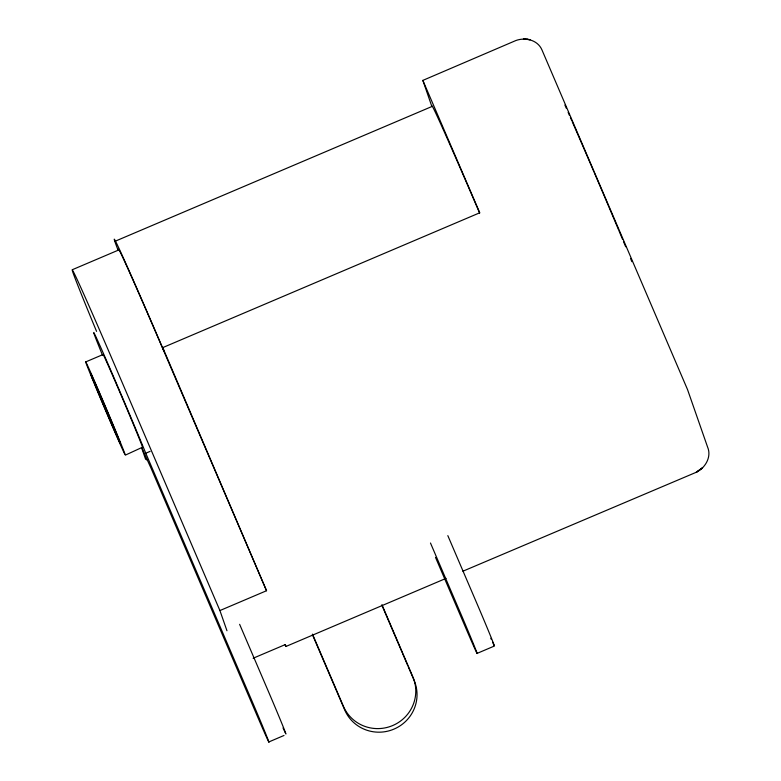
<?xml version="1.0" encoding="UTF-8"?>
<svg xmlns="http://www.w3.org/2000/svg" width="781" height="781" viewBox="0 0 781 781"><rect width="100%" height="100%" fill="white"/><g stroke="black" fill="none" stroke-linecap="round" stroke-linejoin="round"><path stroke-width="1.17" d="M462.879 571.223L696.291 472.261C705.37 467.848 711.842 456.836 707.557 446.976L687.524 389.553L541.965 49.925C537.738 39.997 525.476 37.049 515.929 40.505L422.853 80.394L431.815 106.362M285.085 644.784L285.885 646.492L285.309 644.569L253.122 658.256M125.35 455.118L142.396 447.279A50.638 0.693 67 0 0 124.901 404.119A50.638 0.693 67 0 0 103.063 354.535L85.705 361.915M268.849 741.95L283.991 735.477M477.103 653.385L494.461 646.004M114.963 241.309L431.971 106.489A150.889 2.06 67 0 1 479.612 213.076M72.252 269.748L118.868 249.92M117.882 249.686A150.889 2.06 67 0 1 164.01 351.196L162.76 347.604L479.768 212.783L422.853 80.394M102.633 355.482A75.445 1.035 67 0 1 102.926 352.348A75.445 1.035 67 0 1 145.774 453.224L150.118 451.379M226.959 630.745L219.91 610.557L266.536 590.729L162.76 347.604M285.885 646.492L446.068 578.37M147.277 460.048L145.598 459.238L141.761 448.245M447.825 535.629L477.181 604.123A37.722 0.517 67 0 1 493.973 645.184M430.477 543.01L459.833 611.503A37.722 0.517 67 0 1 476.888 652.643A37.722 0.517 67 0 1 464.841 625.854L435.486 557.361M381.929 604.64L412.856 676.815A37.722 36.951 -19.2 0 1 392.706 725.539A37.722 36.951 -19.2 0 1 343.435 706.336L312.507 634.162M382.231 606.036L402.274 652.779M402.723 653.843L407.731 665.529M408.19 666.593L414.106 680.397A37.722 36.951 -19.2 0 1 393.956 729.122A37.722 36.951 -19.2 0 1 344.694 709.929L312.361 634.494M266.536 590.729L164.635 352.992A141.459 1.933 67 0 0 118.692 250.174M239.63 624.331L268.928 692.688A37.722 0.517 67 0 1 285.514 733.33M219.91 610.557L118.019 372.81A141.459 1.933 67 0 0 73.238 271.485A141.459 1.933 67 0 0 96.561 331.388M145.774 453.224L251.57 700.069A37.722 0.517 67 0 1 268.635 741.208A37.722 0.517 67 0 1 256.578 714.42L150.782 467.585A75.445 1.035 67 0 1 141.957 447.972M493.768 644.764A37.722 0.517 67 0 1 493.241 643.651M492.918 642.968A37.722 0.517 67 0 1 492.567 642.187M491.298 639.366A37.722 0.517 67 0 1 490.81 638.272M285.27 732.822A37.722 0.517 67 0 1 284.665 731.533M284.313 730.752A37.722 0.517 67 0 1 283.923 729.893M283.493 728.956A37.722 0.517 67 0 1 283.034 727.941M564.897 105.074A132.028 1.806 67 0 1 566.274 108.188M568.138 112.405A132.028 1.806 67 0 1 569.456 115.393M570.364 117.443A132.028 1.806 67 0 1 571.741 120.586M572.2 121.641A132.028 1.806 67 0 1 593.677 171.244M594.165 172.376A132.028 1.806 67 0 1 608.516 206.057M608.975 207.141A132.028 1.806 67 0 1 618.542 229.78M619.001 230.864A132.028 1.806 67 0 1 622.594 239.425M623.472 241.524A132.028 1.806 67 0 1 625.669 246.767M630.531 258.443A132.028 1.806 67 0 1 631.878 261.674M702.539 467.78L696.291 472.261L702.539 467.78M527.429 39.294L523.416 39.148L530.231 39.655L527.429 39.294M92.207 378.541A50.638 0.693 67 0 0 124.911 454.405A50.638 0.693 67 0 0 99.46 392.599A50.638 0.693 67 0 0 92.207 378.541M95.858 386.8A37.722 0.517 67 0 0 120.167 443.178A37.722 0.517 67 0 0 101.11 396.894A37.722 0.517 67 0 0 95.858 386.8"/></g></svg>
